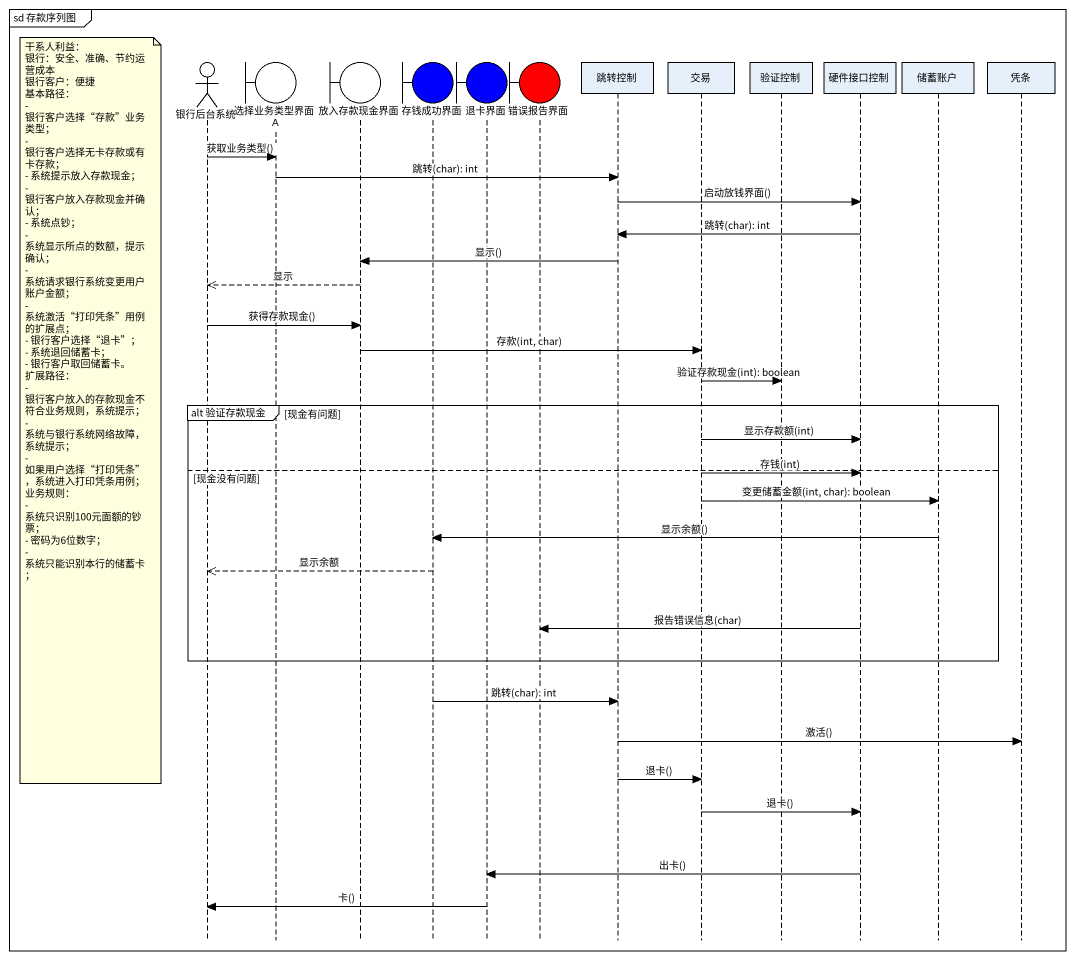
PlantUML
@startuml
mainframe sd 存款序列图
hide footbox
actor 银行后台系统
boundary 选择业务类型界面A
boundary 放入存款现金界面
boundary 存钱成功界面 #0000FF
boundary 退卡界面 #0000FF
boundary 错误报告界面 #FF0000
participant 跳转控制
participant 交易
participant 验证控制
participant 硬件接口控制
participant 储蓄账户
participant 凭条

银行后台系统 -> 选择业务类型界面A : 获取业务类型()
选择业务类型界面A -> 跳转控制 : 跳转(char): int
跳转控制 -> 硬件接口控制 : 启动放钱界面()
硬件接口控制 -> 跳转控制 : 跳转(char): int
跳转控制 -> 放入存款现金界面 : 显示()
放入存款现金界面 -->> 银行后台系统 : 显示
银行后台系统 -> 放入存款现金界面 : 获得存款现金()
放入存款现金界面 -> 交易 : 存款(int, char)
交易 -> 验证控制 : 验证存款现金(int): boolean
group alt 验证存款现金 [现金有问题]
  note left of 银行后台系统
    干系人利益：
    银行：安全、准确、节约运营成本
    银行客户：便捷
    基本路径：
    - 银行客户选择“存款”业务类型；
    - 银行客户选择无卡存款或有卡存款；
    - 系统提示放入存款现金；
    - 银行客户放入存款现金并确认；
    - 系统点钞；
    - 系统显示所点的数额，提示确认；
    - 系统请求银行系统变更用户账户金额；
    - 系统激活“打印凭条”用例的扩展点；
    - 银行客户选择“退卡”；
    - 系统退回储蓄卡；
    - 银行客户取回储蓄卡。
    扩展路径：
    - 银行客户放入的存款现金不符合业务规则，系统提示；
    - 系统与银行系统网络故障，系统提示；
    - 如果用户选择“打印凭条”，系统进入打印凭条用例；
    业务规则：
    - 系统只识别100元面额的钞票；
    - 密码为6位数字；
    - 系统只能识别本行的储蓄卡；
  end note
  交易 -> 硬件接口控制 : 显示存款额(int)
else 现金没有问题
  交易 -> 硬件接口控制 : 存钱(int)
  交易 -> 储蓄账户 : 变更储蓄金额(int, char): boolean
  储蓄账户 -> 存钱成功界面 : 显示余额()
  存钱成功界面 -->> 银行后台系统 : 显示余额
  硬件接口控制 -> 错误报告界面 : 报告错误信息(char)
end
存钱成功界面 -> 跳转控制 : 跳转(char): int
跳转控制 -> 凭条 : 激活()
跳转控制 -> 交易 : 退卡()
交易 -> 硬件接口控制 : 退卡()
硬件接口控制 -> 退卡界面 : 出卡()
退卡界面 -> 银行后台系统 : 卡()
@enduml
